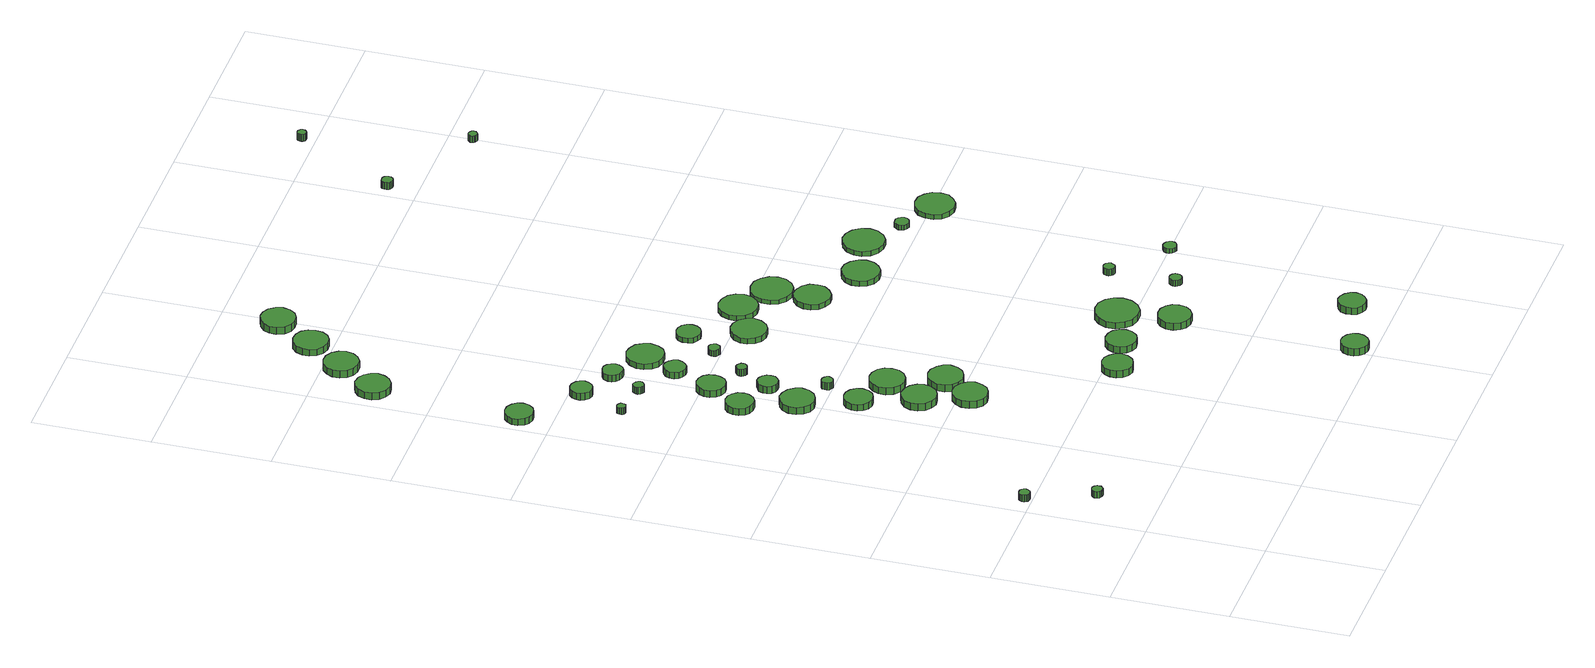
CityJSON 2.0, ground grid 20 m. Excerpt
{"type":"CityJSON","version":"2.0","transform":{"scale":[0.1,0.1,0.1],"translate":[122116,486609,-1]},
"CityObjects":{
"tree1":{"type":"SolitaryVegetationObject","attributes":{"function":"something"},"geometry":[{"type":"MultiSurface","lod":"1","boundaries":[[[0,1,2,3,4,5,6,7,8,9,10,11,12,13,14]],[[15,16,17,18,19,20,21,22,23,24,25,26,27,28,29]],[[0,29,28,1]],[[1,28,27,2]],[[2,27,26,3]],[[3,26,25,4]],[[4,25,24,5]],[[5,24,23,6]],[[6,23,22,7]],[[7,22,21,8]],[[8,21,20,9]],[[9,20,19,10]],[[10,19,18,11]],[[11,18,17,12]],[[12,17,16,13]],[[13,16,15,14]],[[14,15,29,0]]]}]},
"tree2":{"type":"SolitaryVegetationObject","attributes":{"function":"something"},"geometry":[{"type":"MultiSurface","lod":"1","boundaries":[[[30,31,32,33,34,35,36,37,38,39,40,41,42,43,44]],[[45,46,47,48,49,50,51,52,53,54,55,56,57,58,59]],[[30,59,58,31]],[[31,58,57,32]],[[32,57,56,33]],[[33,56,55,34]],[[34,55,54,35]],[[35,54,53,36]],[[36,53,52,37]],[[37,52,51,38]],[[38,51,50,39]],[[39,50,49,40]],[[40,49,48,41]],[[41,48,47,42]],[[42,47,46,43]],[[43,46,45,44]],[[44,45,59,30]]]}]},
"tree3":{"type":"SolitaryVegetationObject","attributes":{"function":"something"},"geometry":[{"type":"MultiSurface","lod":"1","boundaries":[[[60,61,62,63,64,65,66,67,68,69,70,71,72,73,74]],[[75,76,77,78,79,80,81,82,83,84,85,86,87,88,89]],[[60,89,88,61]],[[61,88,87,62]],[[62,87,86,63]],[[63,86,85,64]],[[64,85,84,65]],[[65,84,83,66]],[[66,83,82,67]],[[67,82,81,68]],[[68,81,80,69]],[[69,80,79,70]],[[70,79,78,71]],[[71,78,77,72]],[[72,77,76,73]],[[73,76,75,74]],[[74,75,89,60]]]}]},
"tree4":{"type":"SolitaryVegetationObject","attributes":{"function":"something"},"geometry":[{"type":"MultiSurface","lod":"1","boundaries":[[[90,91,92,93,94,95,96,97,98,99,100,101,102,103,104]],[[105,106,107,108,109,110,111,112,113,114,115,116,117,118,119]],[[90,119,118,91]],[[91,118,117,92]],[[92,117,116,93]],[[93,116,115,94]],[[94,115,114,95]],[[95,114,113,96]],[[96,113,112,97]],[[97,112,111,98]],[[98,111,110,99]],[[99,110,109,100]],[[100,109,108,101]],[[101,108,107,102]],[[102,107,106,103]],[[103,106,105,104]],[[104,105,119,90]]]}]},
"tree5":{"type":"SolitaryVegetationObject","attributes":{"function":"something"},"geometry":[{"type":"MultiSurface","lod":"1","boundaries":[[[120,121,122,123,124,125,126,127,128,129,130,131,132,133,134]],[[135,136,137,138,139,140,141,142,143,144,145,146,147,148,149]],[[120,149,148,121]],[[121,148,147,122]],[[122,147,146,123]],[[123,146,145,124]],[[124,145,144,125]],[[125,144,143,126]],[[126,143,142,127]],[[127,142,141,128]],[[128,141,140,129]],[[129,140,139,130]],[[130,139,138,131]],[[131,138,137,132]],[[132,137,136,133]],[[133,136,135,134]],[[134,135,149,120]]]}]},
"tree6":{"type":"SolitaryVegetationObject","attributes":{"function":"something"},"geometry":[{"type":"MultiSurface","lod":"1","boundaries":[[[150,151,152,153,154,155,156,157,158,159,160,161,162,163,164]],[[165,166,167,168,169,170,171,172,173,174,175,176,177,178,179]],[[150,179,178,151]],[[151,178,177,152]],[[152,177,176,153]],[[153,176,175,154]],[[154,175,174,155]],[[155,174,173,156]],[[156,173,172,157]],[[157,172,171,158]],[[158,171,170,159]],[[159,170,169,160]],[[160,169,168,161]],[[161,168,167,162]],[[162,167,166,163]],[[163,166,165,164]],[[164,165,179,150]]]}]},
"tree7":{"type":"SolitaryVegetationObject","attributes":{"function":"something"},"geometry":[{"type":"MultiSurface","lod":"1","boundaries":[[[180,181,182,183,184,185,186,187,188,189,190,191,192,193,194]],[[195,196,197,198,199,200,201,202,203,204,205,206,207,208,209]],[[180,209,208,181]],[[181,208,207,182]],[[182,207,206,183]],[[183,206,205,184]],[[184,205,204,185]],[[185,204,203,186]],[[186,203,202,187]],[[187,202,201,188]],[[188,201,200,189]],[[189,200,199,190]],[[190,199,198,191]],[[191,198,197,192]],[[192,197,196,193]],[[193,196,195,194]],[[194,195,209,180]]]}]},
"tree8":{"type":"SolitaryVegetationObject","attributes":{"function":"something"},"geometry":[{"type":"MultiSurface","lod":"1","boundaries":[[[210,211,212,213,214,215,216,217,218,219,220,221,222,223,224]],[[225,226,227,228,229,230,231,232,233,234,235,236,237,238,239]],[[210,239,238,211]],[[211,238,237,212]],[[212,237,236,213]],[[213,236,235,214]],[[214,235,234,215]],[[215,234,233,216]],[[216,233,232,217]],[[217,232,231,218]],[[218,231,230,219]],[[219,230,229,220]],[[220,229,228,221]],[[221,228,227,222]],[[222,227,226,223]],[[223,226,225,224]],[[224,225,239,210]]]}]},
"tree9":{"type":"SolitaryVegetationObject","attributes":{"function":"something"},"geometry":[{"type":"MultiSurface","lod":"1","boundaries":[[[240,241,242,243,244,245,246,247,248,249,250,251,252,253,254]],[[255,256,257,258,259,260,261,262,263,264,265,266,267,268,269]],[[240,269,268,241]],[[241,268,267,242]],[[242,267,266,243]],[[243,266,265,244]],[[244,265,264,245]],[[245,264,263,246]],[[246,263,262,247]],[[247,262,261,248]],[[248,261,260,249]],[[249,260,259,250]],[[250,259,258,251]],[[251,258,257,252]],[[252,257,256,253]],[[253,256,255,254]],[[254,255,269,240]]]}]},
"tree10":{"type":"SolitaryVegetationObject","attributes":{"function":"something"},"geometry":[{"type":"MultiSurface","lod":"1","boundaries":[[[270,271,272,273,274,275,276,277,278,279,280,281,282,283,284]],[[285,286,287,288,289,290,291,292,293,294,295,296,297,298,299]],[[270,299,298,271]],[[271,298,297,272]],[[272,297,296,273]],[[273,296,295,274]],[[274,295,294,275]],[[275,294,293,276]],[[276,293,292,277]],[[277,292,291,278]],[[278,291,290,279]],[[279,290,289,280]],[[280,289,288,281]],[[281,288,287,282]],[[282,287,286,283]],[[283,286,285,284]],[[284,285,299,270]]]}]},
"tree11":{"type":"SolitaryVegetationObject","attributes":{"function":"something"},"geometry":[{"type":"MultiSurface","lod":"1","boundaries":[[[300,301,302,303,304,305,306,307,308,309,310,311,312,313,314]],[[315,316,317,318,319,320,321,322,323,324,325,326,327,328,329]],[[300,329,328,301]],[[301,328,327,302]],[[302,327,326,303]],[[303,326,325,304]],[[304,325,324,305]],[[305,324,323,306]],[[306,323,322,307]],[[307,322,321,308]],[[308,321,320,309]],[[309,320,319,310]],[[310,319,318,311]],[[311,318,317,312]],[[312,317,316,313]],[[313,316,315,314]],[[314,315,329,300]]]}]},
"tree12":{"type":"SolitaryVegetationObject","attributes":{"function":"something"},"geometry":[{"type":"MultiSurface","lod":"1","boundaries":[[[330,331,332,333,334,335,336,337,338,339,340,341,342,343,344]],[[345,346,347,348,349,350,351,352,353,354,355,356,357,358,359]],[[330,359,358,331]],[[331,358,357,332]],[[332,357,356,333]],[[333,356,355,334]],[[334,355,354,335]],[[335,354,353,336]],[[336,353,352,337]],[[337,352,351,338]],[[338,351,350,339]],[[339,350,349,340]],[[340,349,348,341]],[[341,348,347,342]],[[342,347,346,343]],[[343,346,345,344]],[[344,345,359,330]]]}]},
"tree13":{"type":"SolitaryVegetationObject","attributes":{"function":"something"},"geometry":[{"type":"MultiSurface","lod":"1","boundaries":[[[360,361,362,363,364,365,366,367,368,369,370,371,372,373,374]],[[375,376,377,378,379,380,381,382,383,384,385,386,387,388,389]],[[360,389,388,361]],[[361,388,387,362]],[[362,387,386,363]],[[363,386,385,364]],[[364,385,384,365]],[[365,384,383,366]],[[366,383,382,367]],[[367,382,381,368]],[[368,381,380,369]],[[369,380,379,370]],[[370,379,378,371]],[[371,378,377,372]],[[372,377,376,373]],[[373,376,375,374]],[[374,375,389,360]]]}]},
"tree14":{"type":"SolitaryVegetationObject","attributes":{"function":"something"},"geometry":[{"type":"MultiSurface","lod":"1","boundaries":[[[390,391,392,393,394,395,396,397,398,399,400,401,402,403,404]],[[405,406,407,408,409,410,411,412,413,414,415,416,417,418,419]],[[390,419,418,391]],[[391,418,417,392]],[[392,417,416,393]],[[393,416,415,394]],[[394,415,414,395]],[[395,414,413,396]],[[396,413,412,397]],[[397,412,411,398]],[[398,411,410,399]],[[399,410,409,400]],[[400,409,408,401]],[[401,408,407,402]],[[402,407,406,403]],[[403,406,405,404]],[[404,405,419,390]]]}]},
"tree15":{"type":"SolitaryVegetationObject","attributes":{"function":"something"},"geometry":[{"type":"MultiSurface","lod":"1","boundaries":[[[420,421,422,423,424,425,426,427,428,429,430,431,432,433,434]],[[435,436,437,438,439,440,441,442,443,444,445,446,447,448,449]],[[420,449,448,421]],[[421,448,447,422]],[[422,447,446,423]],[[423,446,445,424]],[[424,445,444,425]],[[425,444,443,426]],[[426,443,442,427]],[[427,442,441,428]],[[428,441,440,429]],[[429,440,439,430]],[[430,439,438,431]],[[431,438,437,432]],[[432,437,436,433]],[[433,436,435,434]],[[434,435,449,420]]]}]},
"tree16":{"type":"SolitaryVegetationObject","attributes":{"function":"something"},"geometry":[{"type":"MultiSurface","lod":"1","boundaries":[[[450,451,452,453,454,455,456,457,458,459,460,461,462,463,464]],[[465,466,467,468,469,470,471,472,473,474,475,476,477,478,479]],[[450,479,478,451]],[[451,478,477,452]],[[452,477,476,453]],[[453,476,475,454]],[[454,475,474,455]],[[455,474,473,456]],[[456,473,472,457]],[[457,472,471,458]],[[458,471,470,459]],[[459,470,469,460]],[[460,469,468,461]],[[461,468,467,462]],[[462,467,466,463]],[[463,466,465,464]],[[464,465,479,450]]]}]},
"tree17":{"type":"SolitaryVegetationObject","attributes":{"function":"something"},"geometry":[{"type":"MultiSurface","lod":"1","boundaries":[[[480,481,482,483,484,485,486,487,488,489,490,491,492,493,494]],[[495,496,497,498,499,500,501,502,503,504,505,506,507,508,509]],[[480,509,508,481]],[[481,508,507,482]],[[482,507,506,483]],[[483,506,505,484]],[[484,505,504,485]],[[485,504,503,486]],[[486,503,502,487]],[[487,502,501,488]],[[488,501,500,489]],[[489,500,499,490]],[[490,499,498,491]],[[491,498,497,492]],[[492,497,496,493]],[[493,496,495,494]],[[494,495,509,480]]]}]},
"tree18":{"type":"SolitaryVegetationObject","attributes":{"function":"something"},"geometry":[{"type":"MultiSurface","lod":"1","boundaries":[[[510,511,512,513,514,515,516,517,518,519,520,521,522,523,524]],[[525,526,527,528,529,530,531,532,533,534,535,536,537,538,539]],[[510,539,538,511]],[[511,538,537,512]],[[512,537,536,513]],[[513,536,535,514]],[[514,535,534,515]],[[515,534,533,516]],[[516,533,532,517]],[[517,532,531,518]],[[518,531,530,519]],[[519,530,529,520]],[[520,529,528,521]],[[521,528,527,522]],[[522,527,526,523]],[[523,526,525,524]],[[524,525,539,510]]]}]},
"tree19":{"type":"SolitaryVegetationObject","attributes":{"function":"something"},"geometry":[{"type":"MultiSurface","lod":"1","boundaries":[[[540,541,542,543,544,545,546,547,548,549,550,551,552,553,554]],[[555,556,557,558,559,560,561,562,563,564,565,566,567,568,569]],[[540,569,568,541]],[[541,568,567,542]],[[542,567,566,543]],[[543,566,565,544]],[[544,565,564,545]],[[545,564,563,546]],[[546,563,562,547]],[[547,562,561,548]],[[548,561,560,549]],[[549,560,559,550]],[[550,559,558,551]],[[551,558,557,552]],[[552,557,556,553]],[[553,556,555,554]],[[554,555,569,540]]]}]},
"tree20":{"type":"SolitaryVegetationObject","attributes":{"function":"something"},"geometry":[{"type":"MultiSurface","lod":"1","boundaries":[[[570,571,572,573,574,575,576,577,578,579,580,581,582,583,584]],[[585,586,587,588,589,590,591,592,593,594,595,596,597,598,599]],[[570,599,598,571]],[[571,598,597,572]],[[572,597,596,573]],[[573,596,595,574]],[[574,595,594,575]],[[575,594,593,576]],[[576,593,592,577]],[[577,592,591,578]],[[578,591,590,579]],[[579,590,589,580]],[[580,589,588,581]],[[581,588,587,582]],[[582,587,586,583]],[[583,586,585,584]],[[584,585,599,570]]]}]},
"tree21":{"type":"SolitaryVegetationObject","attributes":{"function":"something"},"geometry":[{"type":"MultiSurface","lod":"1","boundaries":[[[600,601,602,603,604,605,606,607,608,609,610,611,612,613,614]],[[615,616,617,618,619,620,621,622,623,624,625,626,627,628,629]],[[600,629,628,601]],[[601,628,627,602]],[[602,627,626,603]],[[603,626,625,604]],[[604,625,624,605]],[[605,624,623,606]],[[606,623,622,607]],[[607,622,621,608]],[[608,621,620,609]],[[609,620,619,610]],[[610,619,618,611]],[[611,618,617,612]],[[612,617,616,613]],[[613,616,615,614]],[[614,615,629,600]]]}]},
"tree22":{"type":"SolitaryVegetationObject","attributes":{"function":"something"},"geometry":[{"type":"MultiSurface","lod":"1","boundaries":[[[630,631,632,633,634,635,636,637,638,639,640,641,642,643,644]],[[645,646,647,648,649,650,651,652,653,654,655,656,657,658,659]],[[630,659,658,631]],[[631,658,657,632]],[[632,657,656,633]],[[633,656,655,634]],[[634,655,654,635]],[[635,654,653,636]],[[636,653,652,637]],[[637,652,651,638]],[[638,651,650,639]],[[639,650,649,640]],[[640,649,648,641]],[[641,648,647,642]],[[642,647,646,643]],[[643,646,645,644]],[[644,645,659,630]]]}]},
"tree23":{"type":"SolitaryVegetationObject","attributes":{"function":"something"},"geometry":[{"type":"MultiSurface","lod":"1","boundaries":[[[660,661,662,663,664,665,666,667,668,669,670,671,672,673,674]],[[675,676,677,678,679,680,681,682,683,684,685,686,687,688,689]],[[660,689,688,661]],[[661,688,687,662]],[[662,687,686,663]],[[663,686,685,664]],[[664,685,684,665]],[[665,684,683,666]],[[666,683,682,667]],[[667,682,681,668]],[[668,681,680,669]],[[669,680,679,670]],[[670,679,678,671]],[[671,678,677,672]],[[672,677,676,673]],[[673,676,675,674]],[[674,675,689,660]]]}]},
"tree24":{"type":"SolitaryVegetationObject","attributes":{"function":"something"},"geometry":[{"type":"MultiSurface","lod":"1","boundaries":[[[690,691,692,693,694,695,696,697,698,699,700,701,702,703,704]],[[705,706,707,708,709,710,711,712,713,714,715,716,717,718,719]],[[690,719,718,691]],[[691,718,717,692]],[[692,717,716,693]],[[693,716,715,694]],[[694,715,714,695]],[[695,714,713,696]],[[696,713,712,697]],[[697,712,711,698]],[[698,711,710,699]],[[699,710,709,700]],[[700,709,708,701]],[[701,708,707,702]],[[702,707,706,703]],[[703,706,705,704]],[[704,705,719,690]]]}]},
"tree25":{"type":"SolitaryVegetationObject","attributes":{"function":"something"},"geometry":[{"type":"MultiSurface","lod":"1","boundaries":[[[720,721,722,723,724,725,726,727,728,729,730,731,732,733,734]],[[735,736,737,738,739,740,741,742,743,744,745,746,747,748,749]],[[720,749,748,721]],[[721,748,747,722]],[[722,747,746,723]],[[723,746,745,724]],[[724,745,744,725]],[[725,744,743,726]],[[726,743,742,727]],[[727,742,741,728]],[[728,741,740,729]],[[729,740,739,730]],[[730,739,738,731]],[[731,738,737,732]],[[732,737,736,733]],[[733,736,735,734]],[[734,735,749,720]]]}]},
"tree26":{"type":"SolitaryVegetationObject","attributes":{"function":"something"},"geometry":[{"type":"MultiSurface","lod":"1","boundaries":[[[750,751,752,753,754,755,756,757,758,759,760,761,762,763,764]],[[765,766,767,768,769,770,771,772,773,774,775,776,777,778,779]],[[750,779,778,751]],[[751,778,777,752]],[[752,777,776,753]],[[753,776,775,754]],[[754,775,774,755]],[[755,774,773,756]],[[756,773,772,757]],[[757,772,771,758]],[[758,771,770,759]],[[759,770,769,760]],[[760,769,768,761]],[[761,768,767,762]],[[762,767,766,763]],[[763,766,765,764]],[[764,765,779,750]]]}]},
"tree27":{"type":"SolitaryVegetationObject","attributes":{"function":"something"},"geometry":[{"type":"MultiSurface","lod":"1","boundaries":[[[780,781,782,783,784,785,786,787,788,789,790,791,792,793,794]],[[795,796,797,798,799,800,801,802,803,804,805,806,807,808,809]],[[780,809,808,781]],[[781,808,807,782]],[[782,807,806,783]],[[783,806,805,784]],[[784,805,804,785]],[[785,804,803,786]],[[786,803,802,787]],[[787,802,801,788]],[[788,801,800,789]],[[789,800,799,790]],[[790,799,798,791]],[[791,798,797,792]],[[792,797,796,793]],[[793,796,795,794]],[[794,795,809,780]]]}]},
"tree28":{"type":"SolitaryVegetationObject","attributes":{"function":"something"},"geometry":[{"type":"MultiSurface","lod":"1","boundaries":[[[810,811,812,813,814,815,816,817,818,819,820,821,822,823,824]],[[825,826,827,828,829,830,831,832,833,834,835,836,837,838,839]],[[810,839,838,811]],[[811,838,837,812]],[[812,837,836,813]],[[813,836,835,814]],[[814,835,834,815]],[[815,834,833,816]],[[816,833,832,817]],[[817,832,831,818]],[[818,831,830,819]],[[819,830,829,820]],[[820,829,828,821]],[[821,828,827,822]],[[822,827,826,823]],[[823,826,825,824]],[[824,825,839,810]]]}]},
"tree29":{"type":"SolitaryVegetationObject","attributes":{"function":"something"},"geometry":[{"type":"MultiSurface","lod":"1","boundaries":[[[840,841,842,843,844,845,846,847,848,849,850,851,852,853,854]],[[855,856,857,858,859,860,861,862,863,864,865,866,867,868,869]],[[840,869,868,841]],[[841,868,867,842]],[[842,867,866,843]],[[843,866,865,844]],[[844,865,864,845]],[[845,864,863,846]],[[846,863,862,847]],[[847,862,861,848]],[[848,861,860,849]],[[849,860,859,850]],[[850,859,858,851]],[[851,858,857,852]],[[852,857,856,853]],[[853,856,855,854]],[[854,855,869,840]]]}]},
"tree30":{"type":"SolitaryVegetationObject","attributes":{"function":"something"},"geometry":[{"type":"MultiSurface","lod":"1","boundaries":[[[870,871,872,873,874,875,876,877,878,879,880,881,882,883,884]],[[885,886,887,888,889,890,891,892,893,894,895,896,897,898,899]],[[870,899,898,871]],[[871,898,897,872]],[[872,897,896,873]],[[873,896,895,874]],[[874,895,894,875]],[[875,894,893,876]],[[876,893,892,877]],[[877,892,891,878]],[[878,891,890,879]],[[879,890,889,880]],[[880,889,888,881]],[[881,888,887,882]],[[882,887,886,883]],[[883,886,885,884]],[[884,885,899,870]]]}]},
"tree31":{"type":"SolitaryVegetationObject","attributes":{"function":"something"},"geometry":[{"type":"MultiSurface","lod":"1","boundaries":[[[900,901,902,903,904,905,906,907,908,909,910,911,912,913,914]],[[915,916,917,918,919,920,921,922,923,924,925,926,927,928,929]],[[900,929,928,901]],[[901,928,927,902]],[[902,927,926,903]],[[903,926,925,904]],[[904,925,924,905]],[[905,924,923,906]],[[906,923,922,907]],[[907,922,921,908]],[[908,921,920,909]],[[909,920,919,910]],[[910,919,918,911]],[[911,918,917,912]],[[912,917,916,913]],[[913,916,915,914]],[[914,915,929,900]]]}]},
"tree32":{"type":"SolitaryVegetationObject","attributes":{"function":"something"},"geometry":[{"type":"MultiSurface","lod":"1","boundaries":[[[930,931,932,933,934,935,936,937,938,939,940,941,942,943,944]],[[945,946,947,948,949,950,951,952,953,954,955,956,957,958,959]],[[930,959,958,931]],[[931,958,957,932]],[[932,957,956,933]],[[933,956,955,934]],[[934,955,954,935]],[[935,954,953,936]],[[936,953,952,937]],[[937,952,951,938]],[[938,951,950,939]],[[939,950,949,940]],[[940,949,948,941]],[[941,948,947,942]],[[942,947,946,943]],[[943,946,945,944]],[[944,945,959,930]]]}]},
"tree33":{"type":"SolitaryVegetationObject","attributes":{"function":"something"},"geometry":[{"type":"MultiSurface","lod":"1","boundaries":[[[960,961,962,963,964,965,966,967,968,969,970,971,972,973,974]],[[975,976,977,978,979,980,981,982,983,984,985,986,987,988,989]],[[960,989,988,961]],[[961,988,987,962]],[[962,987,986,963]],[[963,986,985,964]],[[964,985,984,965]],[[965,984,983,966]],[[966,983,982,967]],[[967,982,981,968]],[[968,981,980,969]],[[969,980,979,970]],[[970,979,978,971]],[[971,978,977,972]],[[972,977,976,973]],[[973,976,975,974]],[[974,975,989,960]]]}]},
"tree34":{"type":"SolitaryVegetationObject","attributes":{"function":"something"},"geometry":[{"type":"MultiSurface","lod":"1","boundaries":[[[990,991,992,993,994,995,996,997,998,999,1000,1001,1002,1003,1004]],[[1005,1006,1007,1008,1009,1010,1011,1012,1013,1014,1015,1016,1017,1018,1019]],[[990,1019,1018,991]],[[991,1018,1017,992]],[[992,1017,1016,993]],[[993,1016,1015,994]],[[994,1015,1014,995]],[[995,1014,1013,996]],[[996,1013,1012,997]],[[997,1012,1011,998]],[[998,1011,1010,999]],[[999,1010,1009,1000]],[[1000,1009,1008,1001]],[[1001,1008,1007,1002]],[[1002,1007,1006,1003]],[[1003,1006,1005,1004]],[[1004,1005,1019,990]]]}]},
"tree35":{"type":"SolitaryVegetationObject","attributes":{"function":"something"},"geometry":[{"type":"MultiSurface","lod":"1","boundaries":[[[1020,1021,1022,1023,1024,1025,1026,1027,1028,1029,1030,1031,1032,1033,1034]],[[1035,1036,1037,1038,1039,1040,1041,1042,1043,1044,1045,1046,1047,1048,1049]],[[1020,1049,1048,1021]],[[1021,1048,1047,1022]],[[1022,1047,1046,1023]],[[1023,1046,1045,1024]],[[1024,1045,1044,1025]],[[1025,1044,1043,1026]],[[1026,1043,1042,1027]],[[1027,1042,1041,1028]],[[1028,1041,1040,1029]],[[1029,1040,1039,1030]],[[1030,1039,1038,1031]],[[1031,1038,1037,1032]],[[1032,1037,1036,1033]],[[1033,1036,1035,1034]],[[1034,1035,1049,1020]]]}]},
"tree36":{"type":"SolitaryVegetationObject","attributes":{"function":"something"},"geometry":[{"type":"MultiSurface","lod":"1","boundaries":[[[1050,1051,1052,1053,1054,1055,1056,1057,1058,1059,1060,1061,1062,1063,1064]],[[1065,1066,1067,1068,1069,1070,1071,1072,1073,1074,1075,1076,1077,1078,1079]],[[1050,1079,1078,1051]],[[1051,1078,1077,1052]],[[1052,1077,1076,1053]],[[1053,1076,1075,1054]],[[1054,1075,1074,1055]],[[1055,1074,1073,1056]],[[1056,1073,1072,1057]],[[1057,1072,1071,1058]],[[1058,1071,1070,1059]],[[1059,1070,1069,1060]],[[1060,1069,1068,1061]],[[1061,1068,1067,1062]],[[1062,1067,1066,1063]],[[1063,1066,1065,1064]],[[1064,1065,1079,1050]]]}]},
"tree37":{"type":"SolitaryVegetationObject","attributes":{"function":"something"},"geometry":[{"type":"MultiSurface","lod":"1","boundaries":[[[1080,1081,1082,1083,1084,1085,1086,1087,1088,1089,1090,1091,1092,1093,1094]],[[1095,1096,1097,1098,1099,1100,1101,1102,1103,1104,1105,1106,1107,1108,1109]],[[1080,1109,1108,1081]],[[1081,1108,1107,1082]],[[1082,1107,1106,1083]],[[1083,1106,1105,1084]],[[1084,1105,1104,1085]],[[1085,1104,1103,1086]],[[1086,1103,1102,1087]],[[1087,1102,1101,1088]],[[1088,1101,1100,1089]],[[1089,1100,1099,1090]],[[1090,1099,1098,1091]],[[1091,1098,1097,1092]],[[1092,1097,1096,1093]],[[1093,1096,1095,1094]],[[1094,1095,1109,1080]]]}]},
"tree38":{"type":"SolitaryVegetationObject","attributes":{"function":"something"},"geometry":[{"type":"MultiSurface","lod":"1","boundaries":[[[1110,1111,1112,1113,1114,1115,1116,1117,1118,1119,1120,1121,1122,1123,1124]],[[1125,1126,1127,1128,1129,1130,1131,1132,1133,1134,1135,1136,1137,1138,1139]],[[1110,1139,1138,1111]],[[1111,1138,1137,1112]],[[1112,1137,1136,1113]],[[1113,1136,1135,1114]],[[1114,1135,1134,1115]],[[1115,1134,1133,1116]],[[1116,1133,1132,1117]],[[1117,1132,1131,1118]],[[1118,1131,1130,1119]],[[1119,1130,1129,1120]],[[1120,1129,1128,1121]],[[1121,1128,1127,1122]],[[1122,1127,1126,1123]],[[1123,1126,1125,1124]],[[1124,1125,1139,1110]]]}]},
"tree39":{"type":"SolitaryVegetationObject","attributes":{"function":"something"},"geometry":[{"type":"MultiSurface","lod":"1","boundaries":[[[1140,1141,1142,1143,1144,1145,1146,1147,1148,1149,1150,1151,1152,1153,1154]],[[1155,1156,1157,1158,1159,1160,1161,1162,1163,1164,1165,1166,1167,1168,1169]],[[1140,1169,1168,1141]],[[1141,1168,1167,1142]],[[1142,1167,1166,1143]],[[1143,1166,1165,1144]],[[1144,1165,1164,1145]],[[1145,1164,1163,1146]],[[1146,1163,1162,1147]],[[1147,1162,1161,1148]],[[1148,1161,1160,1149]],[[1149,1160,1159,1150]],[[1150,1159,1158,1151]],[[1151,1158,1157,1152]],[[1152,1157,1156,1153]],[[1153,1156,1155,1154]],[[1154,1155,1169,1140]]]}]},
"tree40":{"type":"SolitaryVegetationObject","attributes":{"function":"something"},"geometry":[{"type":"MultiSurface","lod":"1","boundaries":[[[1170,1171,1172,1173,1174,1175,1176,1177,1178,1179,1180,1181,1182,1183,1184]],[[1185,1186,1187,1188,1189,1190,1191,1192,1193,1194,1195,1196,1197,1198,1199]],[[1170,1199,1198,1171]],[[1171,1198,1197,1172]],[[1172,1197,1196,1173]],[[1173,1196,1195,1174]],[[1174,1195,1194,1175]],[[1175,1194,1193,1176]],[[1176,1193,1192,1177]],[[1177,1192,1191,1178]],[[1178,1191,1190,1179]],[[1179,1190,1189,1180]],[[1180,1189,1188,1181]],[[1181,1188,1187,1182]],[[1182,1187,1186,1183]],[[1183,1186,1185,1184]],[[1184,1185,1199,1170]]]}]},
"tree41":{"type":"SolitaryVegetationObject","attributes":{"function":"something"},"geometry":[{"type":"MultiSurface","lod":"1","boundaries":[[[1200,1201,1202,1203,1204,1205,1206,1207,1208,1209,1210,1211,1212,1213,1214]],[[1215,1216,1217,1218,1219,1220,1221,1222,1223,1224,1225,1226,1227,1228,1229]],[[1200,1229,1228,1201]],[[1201,1228,1227,1202]],[[1202,1227,1226,1203]],[[1203,1226,1225,1204]],[[1204,1225,1224,1205]],[[1205,1224,1223,1206]],[[1206,1223,1222,1207]],[[1207,1222,1221,1208]],[[1208,1221,1220,1209]],[[1209,1220,1219,1210]],[[1210,1219,1218,1211]],[[1211,1218,1217,1212]],[[1212,1217,1216,1213]],[[1213,1216,1215,1214]],[[1214,1215,1229,1200]]]}]},
"tree42":{"type":"SolitaryVegetationObject","attributes":{"function":"something"},"geometry":[{"type":"MultiSurface","lod":"1","boundaries":[[[1230,1231,1232,1233,1234,1235,1236,1237,1238,1239,1240,1241,1242,1243,1244]],[[1245,1246,1247,1248,1249,1250,1251,1252,1253,1254,1255,1256,1257,1258,1259]],[[1230,1259,1258,1231]],[[1231,1258,1257,1232]],[[1232,1257,1256,1233]],[[1233,1256,1255,1234]],[[1234,1255,1254,1235]],[[1235,1254,1253,1236]],[[1236,1253,1252,1237]],[[1237,1252,1251,1238]],[[1238,1251,1250,1239]],[[1239,1250,1249,1240]],[[1240,1249,1248,1241]],[[1241,1248,1247,1242]],[[1242,1247,1246,1243]],[[1243,1246,1245,1244]],[[1244,1245,1259,1230]]]}]},
"tree43":{"type":"SolitaryVegetationObject","attributes":{"function":"something"},"geometry":[{"type":"MultiSurface","lod":"1","boundaries":[[[1260,1261,1262,1263,1264,1265,1266,1267,1268,1269,1270,1271,1272,1273,1274]],[[1275,1276,1277,1278,1279,1280,1281,1282,1283,1284,1285,1286,1287,1288,1289]],[[1260,1289,1288,1261]],[[1261,1288,1287,1262]],[[1262,1287,1286,1263]],[[1263,1286,1285,1264]],[[1264,1285,1284,1265]],[[1265,1284,1283,1266]],[[1266,1283,1282,1267]],[[1267,1282,1281,1268]],[[1268,1281,1280,1269]],[[1269,1280,1279,1270]],[[1270,1279,1278,1271]],[[1271,1278,1277,1272]],[[1272,1277,1276,1273]],[[1273,1276,1275,1274]],[[1274,1275,1289,1260]]]}]},
"tree44":{"type":"SolitaryVegetationObject","attributes":{"function":"something"},"geometry":[{"type":"MultiSurface","lod":"1","boundaries":[[[1290,1291,1292,1293,1294,1295,1296,1297,1298,1299,1300,1301,1302,1303,1304]],[[1305,1306,1307,1308,1309,1310,1311,1312,1313,1314,1315,1316,1317,1318,1319]],[[1290,1319,1318,1291]],[[1291,1318,1317,1292]],[[1292,1317,1316,1293]],[[1293,1316,1315,1294]],[[1294,1315,1314,1295]],[[1295,1314,1313,1296]],[[1296,1313,1312,1297]],[[1297,1312,1311,1298]],[[1298,1311,1310,1299]],[[1299,1310,1309,1300]],[[1300,1309,1308,1301]],[[1301,1308,1307,1302]],[[1302,1307,1306,1303]],[[1303,1306,1305,1304]],[[1304,1305,1319,1290]]]}]},
"tree45":{"type":"SolitaryVegetationObject","attributes":{"function":"something"},"geometry":[{"type":"MultiSurface","lod":"1","boundaries":[[[1320,1321,1322,1323,1324,1325,1326,1327,1328,1329,1330,1331,1332,1333,1334]],[[1335,1336,1337,1338,1339,1340,1341,1342,1343,1344,1345,1346,1347,1348,1349]],[[1320,1349,1348,1321]],[[1321,1348,1347,1322]],[[1322,1347,1346,1323]],[[1323,1346,1345,1324]],[[1324,1345,1344,1325]],[[1325,1344,1343,1326]],[[1326,1343,1342,1327]],[[1327,1342,1341,1328]],[[1328,1341,1340,1329]],[[1329,1340,1339,1330]],[[1330,1339,1338,1331]],[[1331,1338,1337,1332]],[[1332,1337,1336,1333]],[[1333,1336,1335,1334]],[[1334,1335,1349,1320]]]}]},
"tree46":{"type":"SolitaryVegetationObject","attributes":{"function":"something"},"geometry":[{"type":"MultiSurface","lod":"1","boundaries":[[[1350,1351,1352,1353,1354,1355,1356,1357,1358,1359,1360,1361,1362,1363,1364]],[[1365,1366,1367,1368,1369,1370,1371,1372,1373,1374,1375,1376,1377,1378,1379]],[[1350,1379,1378,1351]],[[1351,1378,1377,1352]],[[1352,1377,1376,1353]],[[1353,1376,1375,1354]],[[1354,1375,1374,1355]],[[1355,1374,1373,1356]],[[1356,1373,1372,1357]],[[1357,1372,1371,1358]],[[1358,1371,1370,1359]],[[1359,1370,1369,1360]],[[1360,1369,1368,1361]],[[1361,1368,1367,1362]],[[1362,1367,1366,1363]],[[1363,1366,1365,1364]],[[1364,1365,1379,1350]]]}]}
},
"vertices":[
[35,410,29],[34,414,29],[32,417,29],[29,419,29],[25,419,29],[21,418,29],[19,416,29],[17,412,29],[17,408,29],[19,405,29],[21,402,29],[25,401,29],[29,401,29],[32,403,29],[34,406,29],[34,406,16],[32,403,16],[29,401,16],[25,401,16],[21,402,16],[19,405,16],[17,408,16],[17,412,16],[19,416,16],[21,418,16],[25,419,16],[29,419,16],[32,417,16],[34,414,16],[35,410,16],
[73,300,32],[73,303,32],[70,307,32],[67,309,32],[63,309,32],[60,308,32],[57,305,32],[55,302,32],[55,298,32],[57,294,32],[60,292,32],[63,291,32],[67,291,32],[70,293,32],[73,296,32],[73,296,20],[70,293,20],[67,291,20],[63,291,20],[60,292,20],[57,294,20],[55,298,20],[55,302,20],[57,305,20],[60,308,20],[63,309,20],[67,309,20],[70,307,20],[73,303,20],[73,300,20],
[51,1254,27],[49,1263,27],[43,1271,27],[34,1276,27],[24,1277,27],[15,1274,27],[8,1268,27],[3,1259,27],[3,1249,27],[8,1239,27],[15,1233,27],[24,1230,27],[34,1231,27],[43,1236,27],[49,1244,27],[49,1244,15],[43,1236,15],[34,1231,15],[24,1230,15],[15,1233,15],[8,1239,15],[3,1249,15],[3,1259,15],[8,1268,15],[15,1274,15],[24,1277,15],[34,1276,15],[43,1271,15],[49,1263,15],[51,1254,15],
[97,1102,26],[97,1105,26],[95,1107,26],[92,1109,26],[89,1109,26],[86,1108,26],[84,1106,26],[83,1103,26],[83,1100,26],[84,1097,26],[86,1095,26],[89,1094,26],[92,1095,26],[95,1096,26],[97,1099,26],[97,1099,14],[95,1096,14],[92,1095,14],[89,1094,14],[86,1095,14],[84,1097,14],[83,1100,14],[83,1103,14],[84,1106,14],[86,1108,14],[89,1109,14],[92,1109,14],[95,1107,14],[97,1105,14],[97,1102,14],
[182,924,26],[180,934,26],[174,942,26],[166,947,26],[156,948,26],[146,945,26],[139,939,26],[135,929,26],[135,919,26],[139,910,26],[146,904,26],[156,901,26],[166,902,26],[174,907,26],[180,915,26],[180,915,13],[174,907,13],[166,902,13],[156,901,13],[146,904,13],[139,910,13],[135,919,13],[135,929,13],[139,939,13],[146,945,13],[156,948,13],[166,947,13],[174,942,13],[180,934,13],[182,924,13],
[222,839,26],[219,850,26],[212,860,26],[201,866,26],[189,868,26],[178,864,26],[169,856,26],[164,845,26],[164,832,26],[169,821,26],[178,813,26],[189,809,26],[201,811,26],[212,817,26],[219,827,26],[219,827,13],[212,817,13],[201,811,13],[189,809,13],[178,813,13],[169,821,13],[164,832,13],[164,845,13],[169,856,13],[178,864,13],[189,868,13],[201,866,13],[212,860,13],[219,850,13],[222,839,13],
[248,746,26],[246,756,26],[240,764,26],[231,769,26],[221,770,26],[212,767,26],[204,760,26],[200,751,26],[200,741,26],[204,732,26],[212,725,26],[221,722,26],[231,723,26],[240,728,26],[246,736,26],[246,736,14],[240,728,14],[231,723,14],[221,722,14],[212,725,14],[204,732,14],[200,741,14],[200,751,14],[204,760,14],[212,767,14],[221,770,14],[231,769,14],[240,764,14],[246,756,14],[248,746,14],
[287,655,27],[284,666,27],[277,676,27],[266,682,27],[254,684,27],[243,680,27],[233,672,27],[228,661,27],[228,648,27],[233,637,27],[243,629,27],[254,625,27],[266,627,27],[277,633,27],[284,643,27],[284,643,14],[277,633,14],[266,627,14],[254,625,14],[243,629,14],[233,637,14],[228,648,14],[228,661,14],[233,672,14],[243,680,14],[254,684,14],[266,682,14],[277,676,14],[284,666,14],[287,655,14],
[315,578,28],[312,590,28],[305,599,28],[294,606,28],[282,607,28],[271,603,28],[262,595,28],[257,584,28],[257,571,28],[262,560,28],[271,552,28],[282,548,28],[294,550,28],[305,556,28],[312,566,28],[312,566,15],[305,556,15],[294,550,15],[282,548,15],[271,552,15],[262,560,15],[257,571,15],[257,584,15],[262,595,15],[271,603,15],[282,607,15],[294,606,15],[305,599,15],[312,590,15],[315,578,15],
[146,1179,24],[144,1187,24],[140,1193,24],[133,1197,24],[125,1198,24],[118,1196,24],[112,1190,24],[109,1183,24],[109,1176,24],[112,1169,24],[118,1163,24],[125,1161,24],[133,1162,24],[140,1166,24],[144,1172,24],[144,1172,11],[140,1166,11],[133,1162,11],[125,1161,11],[118,1163,11],[112,1169,11],[109,1176,11],[109,1183,11],[112,1190,11],[118,1196,11],[125,1198,11],[133,1197,11],[140,1193,11],[144,1187,11],[146,1179,11],
[169,1094,25],[168,1097,25],[165,1100,25],[162,1102,25],[158,1103,25],[155,1102,25],[152,1099,25],[150,1095,25],[150,1092,25],[152,1088,25],[155,1086,25],[158,1084,25],[162,1085,25],[165,1087,25],[168,1090,25],[168,1090,12],[165,1087,12],[162,1085,12],[158,1084,12],[155,1086,12],[152,1088,12],[150,1092,12],[150,1095,12],[152,1099,12],[155,1102,12],[158,1103,12],[162,1102,12],[165,1100,12],[168,1097,12],[169,1094,12],
[67,1501,28],[64,1512,28],[57,1522,28],[47,1528,28],[34,1530,28],[23,1526,28],[14,1518,28],[9,1507,28],[9,1494,28],[14,1483,28],[23,1475,28],[34,1471,28],[47,1473,28],[57,1479,28],[64,1489,28],[64,1489,15],[57,1479,15],[47,1473,15],[34,1471,15],[23,1475,15],[14,1483,15],[9,1494,15],[9,1507,15],[14,1518,15],[23,1526,15],[34,1530,15],[47,1528,15],[57,1522,15],[64,1512,15],[67,1501,15],
[221,984,25],[219,994,25],[214,1002,25],[205,1007,25],[195,1008,25],[185,1005,25],[178,998,25],[174,989,25],[174,979,25],[178,970,25],[185,963,25],[195,960,25],[205,961,25],[214,966,25],[219,975,25],[219,975,12],[214,966,12],[205,961,12],[195,960,12],[185,963,12],[178,970,12],[174,979,12],[174,989,12],[178,998,12],[185,1005,12],[195,1008,12],[205,1007,12],[214,1002,12],[219,994,12],[221,984,12],
[245,898,25],[244,905,25],[240,911,25],[234,915,25],[226,916,25],[220,913,25],[214,909,25],[211,902,25],[211,895,25],[214,888,25],[220,883,25],[226,881,25],[234,882,25],[240,886,25],[244,891,25],[244,891,12],[240,886,12],[234,882,12],[226,881,12],[220,883,12],[214,888,12],[211,895,12],[211,902,12],[214,909,12],[220,913,12],[226,916,12],[234,915,12],[240,911,12],[244,905,12],[245,898,12],
[268,808,25],[267,812,25],[265,815,25],[261,817,25],[257,818,25],[253,817,25],[250,814,25],[249,810,25],[249,806,25],[250,802,25],[253,800,25],[257,798,25],[261,799,25],[265,801,25],[267,804,25],[267,804,12],[265,801,12],[261,799,12],[257,798,12],[253,800,12],[250,802,12],[249,806,12],[249,810,12],[250,814,12],[253,817,12],[257,818,12],[261,817,12],[265,815,12],[267,812,12],[268,808,12],
[320,718,25],[318,730,25],[311,740,25],[300,746,25],[288,747,25],[276,743,25],[267,735,25],[262,724,25],[262,712,25],[267,700,25],[276,692,25],[288,688,25],[300,690,25],[311,696,25],[318,706,25],[318,706,12],[311,696,12],[300,690,12],[288,688,12],[276,692,12],[267,700,12],[262,712,12],[262,724,12],[267,735,12],[276,743,12],[288,747,12],[300,746,12],[311,740,12],[318,730,12],[320,718,12],
[353,630,27],[350,642,27],[343,651,27],[332,658,27],[320,659,27],[308,655,27],[299,647,27],[294,636,27],[294,623,27],[299,612,27],[308,604,27],[320,600,27],[332,602,27],[343,608,27],[350,618,27],[350,618,14],[343,608,14],[332,602,14],[320,600,14],[308,604,14],[299,612,14],[294,623,14],[294,636,14],[299,647,14],[308,655,14],[320,659,14],[332,658,14],[343,651,14],[350,642,14],[353,630,14],
[210,1147,23],[208,1154,23],[204,1160,23],[198,1163,23],[191,1164,23],[184,1162,23],[178,1157,23],[175,1150,23],[175,1143,23],[178,1137,23],[184,1132,23],[191,1130,23],[198,1130,23],[204,1134,23],[208,1140,23],[208,1140,11],[204,1134,11],[198,1130,11],[191,1130,11],[184,1132,11],[178,1137,11],[175,1143,11],[175,1150,11],[178,1157,11],[184,1162,11],[191,1164,11],[198,1163,11],[204,1160,11],[208,1154,11],[210,1147,11],
[266,950,25],[266,954,25],[263,957,25],[260,959,25],[256,960,25],[253,958,25],[250,956,25],[248,952,25],[248,949,25],[250,945,25],[253,943,25],[256,941,25],[260,942,25],[263,944,25],[266,947,25],[266,947,12],[263,944,12],[260,942,12],[256,941,12],[253,943,12],[250,945,12],[248,949,12],[248,952,12],[250,956,12],[253,958,12],[256,960,12],[260,959,12],[263,957,12],[266,954,12],[266,950,12],
[457,375,31],[455,386,31],[448,394,31],[439,400,31],[428,401,31],[418,398,31],[410,390,31],[406,381,31],[406,370,31],[410,360,31],[418,353,31],[428,349,31],[439,351,31],[448,356,31],[455,365,31],[455,365,18],[448,356,18],[439,351,18],[428,349,18],[418,353,18],[410,360,18],[406,370,18],[406,381,18],[410,390,18],[418,398,18],[428,401,18],[439,400,18],[448,394,18],[455,386,18],[457,375,18],
[249,1054,23],[247,1062,23],[242,1068,23],[236,1072,23],[228,1073,23],[221,1070,23],[215,1065,23],[212,1058,23],[212,1050,23],[215,1043,23],[221,1038,23],[228,1035,23],[236,1036,23],[242,1040,23],[247,1047,23],[247,1047,11],[242,1040,11],[236,1036,11],[228,1035,11],[221,1038,11],[215,1043,11],[212,1050,11],[212,1058,11],[215,1065,11],[221,1070,11],[228,1073,11],[236,1072,11],[242,1068,11],[247,1062,11],[249,1054,11],
[112,1567,30],[109,1579,30],[102,1589,30],[91,1595,30],[79,1596,30],[67,1592,30],[58,1584,30],[53,1573,30],[53,1561,30],[58,1550,30],[67,1542,30],[79,1538,30],[91,1539,30],[102,1545,30],[109,1555,30],[109,1555,17],[102,1545,17],[91,1539,17],[79,1538,17],[67,1542,17],[58,1550,17],[53,1561,17],[53,1573,17],[58,1584,17],[67,1592,17],[79,1596,17],[91,1595,17],[102,1589,17],[109,1579,17],[112,1567,17],
[286,1111,21],[283,1123,21],[276,1134,21],[264,1140,21],[252,1142,21],[239,1138,21],[230,1129,21],[224,1117,21],[224,1104,21],[230,1092,21],[239,1084,21],[252,1080,21],[264,1081,21],[276,1087,21],[283,1098,21],[283,1098,11],[276,1087,11],[264,1081,11],[252,1080,11],[239,1084,11],[230,1092,11],[224,1104,11],[224,1117,11],[230,1129,11],[239,1138,11],[252,1142,11],[264,1140,11],[276,1134,11],[283,1123,11],[286,1111,11],
[313,1010,22],[312,1014,22],[310,1018,22],[306,1020,22],[302,1020,22],[298,1019,22],[295,1016,22],[293,1012,22],[293,1008,22],[295,1004,22],[298,1002,22],[302,1000,22],[306,1001,22],[310,1003,22],[312,1006,22],[312,1006,11],[310,1003,11],[306,1001,11],[302,1000,11],[298,1002,11],[295,1004,11],[293,1008,11],[293,1012,11],[295,1016,11],[298,1019,11],[302,1020,11],[306,1020,11],[310,1018,11],[312,1014,11],[313,1010,11],
[625,30,29],[623,40,29],[617,47,29],[609,52,29],[599,53,29],[590,50,29],[583,44,29],[579,35,29],[579,25,29],[583,17,29],[590,10,29],[599,7,29],[609,8,29],[617,13,29],[623,21,29],[623,21,16],[617,13,16],[609,8,16],[599,7,16],[590,10,16],[583,17,16],[579,25,16],[579,35,16],[583,44,16],[590,50,16],[599,53,16],[609,52,16],[617,47,16],[623,40,16],[625,30,16],
[156,1631,31],[154,1643,31],[147,1653,31],[136,1659,31],[124,1660,31],[112,1657,31],[103,1648,31],[98,1637,31],[98,1625,31],[103,1614,31],[112,1606,31],[124,1602,31],[136,1603,31],[147,1609,31],[154,1619,31],[154,1619,19],[147,1609,19],[136,1603,19],[124,1602,19],[112,1606,19],[103,1614,19],[98,1625,19],[98,1637,19],[103,1648,19],[112,1657,19],[124,1660,19],[136,1659,19],[147,1653,19],[154,1643,19],[156,1631,19],
[533,391,27],[531,402,27],[524,411,27],[515,416,27],[504,417,27],[494,414,27],[486,407,27],[481,397,27],[481,386,27],[486,376,27],[494,369,27],[504,366,27],[515,367,27],[524,372,27],[531,381,27],[531,381,15],[524,372,15],[515,367,15],[504,366,15],[494,369,15],[486,376,15],[481,386,15],[481,397,15],[486,407,15],[494,414,15],[504,417,15],[515,416,15],[524,411,15],[531,402,15],[533,391,15],
[360,1063,20],[358,1072,20],[353,1079,20],[345,1083,20],[337,1084,20],[329,1081,20],[322,1076,20],[319,1068,20],[319,1059,20],[322,1051,20],[329,1046,20],[337,1043,20],[345,1044,20],[353,1048,20],[358,1055,20],[358,1055,11],[353,1048,11],[345,1044,11],[337,1043,11],[329,1046,11],[322,1051,11],[319,1059,11],[319,1068,11],[322,1076,11],[329,1081,11],[337,1084,11],[345,1083,11],[353,1079,11],[358,1072,11],[360,1063,11],
[404,973,21],[401,985,21],[393,996,21],[382,1002,21],[370,1003,21],[358,999,21],[349,991,21],[343,979,21],[343,967,21],[349,955,21],[358,947,21],[370,943,21],[382,944,21],[393,950,21],[401,961,21],[401,961,11],[393,950,11],[382,944,11],[370,943,11],[358,947,11],[349,955,11],[343,967,11],[343,979,11],[349,991,11],[358,999,11],[370,1003,11],[382,1002,11],[393,996,11],[401,985,11],[404,973,11],
[202,1699,33],[199,1711,33],[192,1721,33],[181,1727,33],[169,1728,33],[158,1724,33],[148,1716,33],[143,1705,33],[143,1693,33],[148,1681,33],[158,1673,33],[169,1670,33],[181,1671,33],[192,1677,33],[199,1687,33],[199,1687,20],[192,1677,20],[181,1671,20],[169,1670,20],[158,1673,20],[148,1681,20],[143,1693,20],[143,1705,20],[148,1716,20],[158,1724,20],[169,1728,20],[181,1727,20],[192,1721,20],[199,1711,20],[202,1699,20],
[633,332,23],[631,343,23],[624,352,23],[614,358,23],[602,359,23],[591,356,23],[583,348,23],[578,338,23],[578,326,23],[583,315,23],[591,308,23],[602,304,23],[614,305,23],[624,311,23],[631,320,23],[631,320,10],[624,311,10],[614,305,10],[602,304,10],[591,308,10],[583,315,10],[578,326,10],[578,338,10],[583,348,10],[591,356,10],[602,359,10],[614,358,10],[624,352,10],[631,343,10],[633,332,10],
[622,422,26],[619,437,26],[610,449,26],[597,457,26],[582,458,26],[567,454,26],[556,444,26],[549,430,26],[549,414,26],[556,400,26],[567,390,26],[582,386,26],[597,387,26],[610,395,26],[619,407,26],[619,407,14],[610,395,14],[597,387,14],[582,386,14],[567,390,14],[556,400,14],[549,414,14],[549,430,14],[556,444,14],[567,454,14],[582,458,14],[597,457,14],[610,449,14],[619,437,14],[622,422,14],
[469,1009,20],[466,1023,20],[458,1034,20],[446,1040,20],[433,1042,20],[420,1038,20],[410,1029,20],[404,1016,20],[404,1003,20],[410,990,20],[420,981,20],[433,977,20],[446,978,20],[458,985,20],[466,996,20],[466,996,11],[458,985,11],[446,978,11],[433,977,11],[420,981,11],[410,990,11],[404,1003,11],[404,1016,11],[410,1029,11],[420,1038,11],[433,1042,11],[446,1040,11],[458,1034,11],[466,1023,11],[469,1009,11],
[751,72,21],[749,81,21],[743,89,21],[735,94,21],[726,95,21],[717,92,21],[709,85,21],[706,76,21],[706,67,21],[709,58,21],[717,52,21],[726,49,21],[735,50,21],[743,55,21],[749,62,21],[749,62,8],[743,55,8],[735,50,8],[726,49,8],[717,52,8],[709,58,8],[706,67,8],[706,76,8],[709,85,8],[717,92,8],[726,95,8],[735,94,8],[743,89,8],[749,81,8],[751,72,8],
[528,904,21],[526,917,21],[518,927,21],[507,933,21],[495,935,21],[483,931,21],[473,922,21],[468,911,21],[468,898,21],[473,886,21],[483,878,21],[495,874,21],[507,875,21],[518,882,21],[526,892,21],[526,892,11],[518,882,11],[507,875,11],[495,874,11],[483,878,11],[473,886,11],[468,898,11],[468,911,11],[473,922,11],[483,931,11],[495,935,11],[507,933,11],[518,927,11],[526,917,11],[528,904,11],
[535,972,19],[532,986,19],[523,998,19],[511,1006,19],[496,1007,19],[482,1003,19],[471,993,19],[465,980,19],[465,965,19],[471,952,19],[482,942,19],[496,937,19],[511,939,19],[523,946,19],[532,958,19],[532,958,11],[523,946,11],[511,939,11],[496,937,11],[482,942,11],[471,952,11],[465,965,11],[465,980,11],[471,993,11],[482,1003,11],[496,1007,11],[511,1006,11],[523,998,11],[532,986,11],[535,972,11],
[727,363,18],[727,367,18],[724,371,18],[720,373,18],[716,374,18],[712,372,18],[709,369,18],[707,365,18],[707,361,18],[709,357,18],[712,354,18],[716,353,18],[720,353,18],[724,356,18],[727,359,18],[727,359,7],[724,356,7],[720,353,7],[716,353,7],[712,354,7],[709,357,7],[707,361,7],[707,365,7],[709,369,7],[712,372,7],[716,374,7],[720,373,7],[724,371,7],[727,367,7],[727,363,7],
[621,850,20],[618,863,20],[610,874,20],[599,881,20],[586,882,20],[573,878,20],[563,869,20],[558,857,20],[558,844,20],[563,832,20],[573,823,20],[586,819,20],[599,820,20],[610,827,20],[618,837,20],[618,837,10],[610,827,10],[599,820,10],[586,819,10],[573,823,10],[563,832,10],[558,844,10],[558,857,10],[563,869,10],[573,878,10],[586,882,10],[599,881,10],[610,874,10],[618,863,10],[621,850,10],
[724,473,20],[723,477,20],[721,481,20],[717,483,20],[713,483,20],[710,482,20],[707,479,20],[705,475,20],[705,471,20],[707,468,20],[710,465,20],[713,464,20],[717,464,20],[721,466,20],[723,470,20],[723,470,8],[721,466,8],[717,464,8],[713,464,8],[710,465,8],[707,468,8],[705,471,8],[705,475,8],[707,479,8],[710,482,8],[713,483,8],[717,483,8],[721,481,8],[723,477,8],[724,473,8],
[819,399,16],[818,404,16],[815,408,16],[811,410,16],[806,411,16],[802,409,16],[798,406,16],[796,402,16],[796,397,16],[798,393,16],[802,390,16],[806,388,16],[811,389,16],[815,391,16],[818,395,16],[818,395,8],[815,391,8],[811,389,8],[806,388,8],[802,390,8],[798,393,8],[796,397,8],[796,402,8],[798,406,8],[802,409,8],[806,411,8],[811,410,8],[815,408,8],[818,404,8],[819,399,8],
[713,872,19],[710,886,19],[701,898,19],[689,905,19],[675,907,19],[661,902,19],[650,892,19],[644,879,19],[644,865,19],[650,852,19],[661,842,19],[675,838,19],[689,839,19],[701,846,19],[710,858,19],[710,858,10],[701,846,10],[689,839,10],[675,838,10],[661,842,10],[650,852,10],[644,865,10],[644,879,10],[650,892,10],[661,902,10],[675,907,10],[689,905,10],[701,898,10],[710,886,10],[713,872,10],
[760,829,19],[759,834,19],[756,838,19],[752,841,19],[747,841,19],[742,840,19],[738,836,19],[736,832,19],[736,827,19],[738,822,19],[742,819,19],[747,817,19],[752,818,19],[756,820,19],[759,824,19],[759,824,10],[756,820,10],[752,818,10],[747,817,10],[742,819,10],[738,822,10],[736,827,10],[736,832,10],[738,836,10],[742,840,10],[747,841,10],[752,841,10],[756,838,10],[759,834,10],[760,829,10],
[846,793,19],[844,807,19],[835,818,19],[824,825,19],[810,826,19],[797,822,19],[786,813,19],[781,800,19],[781,786,19],[786,774,19],[797,765,19],[810,760,19],[824,762,19],[835,769,19],[844,780,19],[844,780,10],[835,769,10],[824,762,10],[810,760,10],[797,765,10],[786,774,10],[781,786,10],[781,800,10],[786,813,10],[797,822,10],[810,826,10],[824,825,10],[835,818,10],[844,807,10],[846,793,10],
[619,1647,34],[618,1651,34],[616,1654,34],[612,1656,34],[608,1656,34],[604,1655,34],[601,1653,34],[600,1649,34],[600,1645,34],[601,1641,34],[604,1639,34],[608,1637,34],[612,1638,34],[616,1640,34],[618,1643,34],[618,1643,21],[616,1640,21],[612,1638,21],[608,1637,21],[604,1639,21],[601,1641,21],[600,1645,21],[600,1649,21],[601,1653,21],[604,1655,21],[608,1656,21],[612,1656,21],[616,1654,21],[618,1651,21],[619,1647,21],
[787,1555,33],[786,1558,33],[784,1560,33],[781,1562,33],[778,1562,33],[775,1561,33],[773,1559,33],[771,1556,33],[771,1553,33],[773,1550,33],[775,1548,33],[778,1547,33],[781,1547,33],[784,1549,33],[786,1551,33],[786,1551,21],[784,1549,21],[781,1547,21],[778,1547,21],[775,1548,21],[773,1550,21],[771,1553,21],[771,1556,21],[773,1559,21],[775,1561,21],[778,1562,21],[781,1562,21],[784,1560,21],[786,1558,21],[787,1555,21],
[712,1818,34],[711,1821,34],[709,1823,34],[707,1825,34],[703,1825,34],[700,1824,34],[698,1822,34],[697,1819,34],[697,1816,34],[698,1813,34],[700,1811,34],[703,1810,34],[707,1810,34],[709,1812,34],[711,1814,34],[711,1814,21],[709,1812,21],[707,1810,21],[703,1810,21],[700,1811,21],[698,1813,21],[697,1816,21],[697,1819,21],[698,1822,21],[700,1824,21],[703,1825,21],[707,1825,21],[709,1823,21],[711,1821,21],[712,1818,21]
]}
